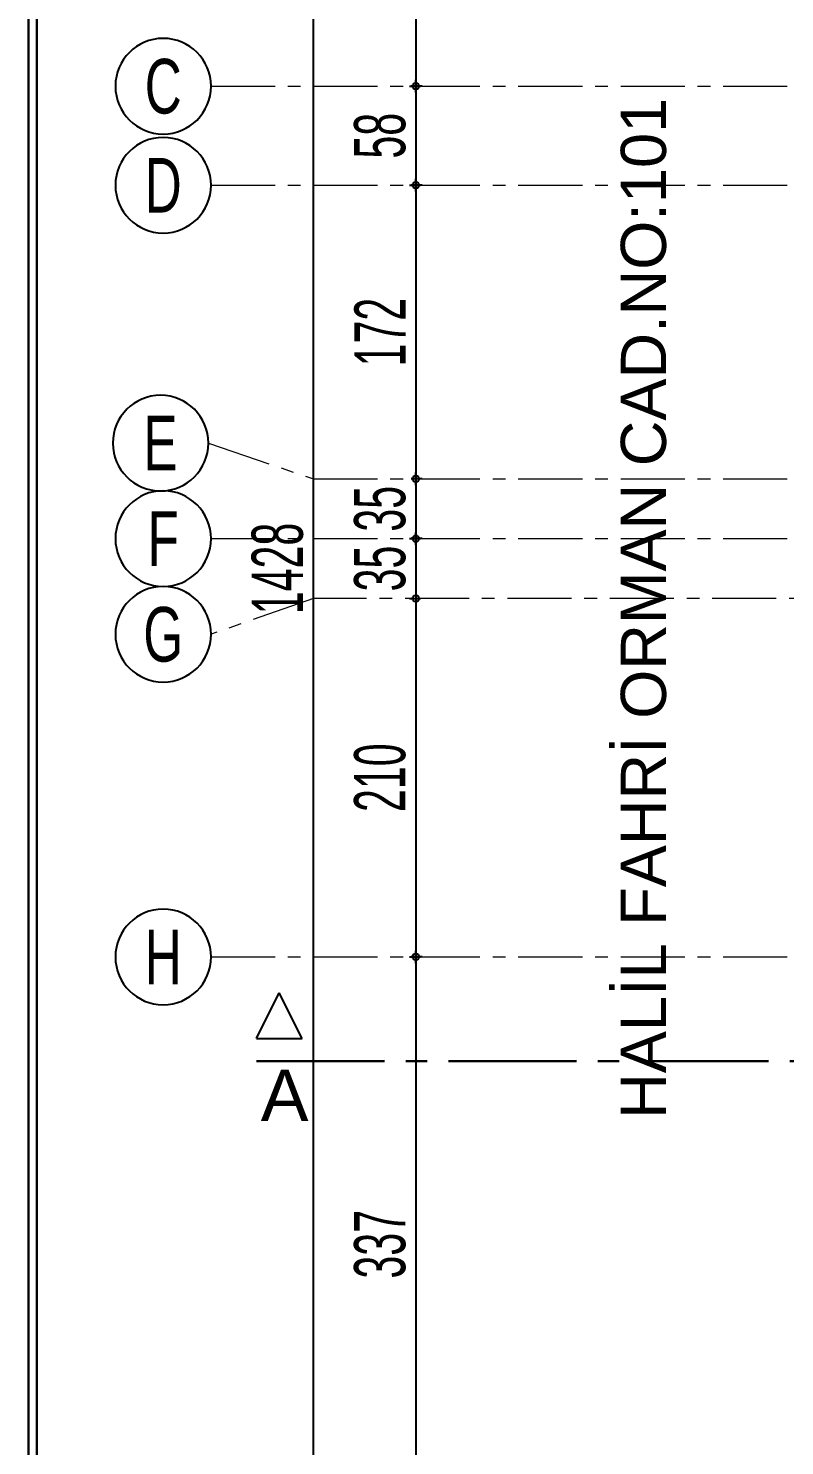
# Model space of a CAD drawing. Extents: x 386248 to 427517, y 4539405 to 4542296.
# Drawn here: x 398396 to 398839, y 4540400 to 4541230 of the extents above; entities that cross this region are included whole.
import ezdxf
from ezdxf.enums import TextEntityAlignment as Align

# ---------------------------------------------------------------- set-up
doc = ezdxf.new("R2010")
doc.units = 0
for name, pattern in [('CENTER', [2, 1.25, -0.25, 0.25, -0.25]), ('CENTER2', [1.125, 0.75, -0.125, 0.125, -0.125]), ('CENTERX2', [4, 2.5, -0.5, 0.5, -0.5])]:
    doc.linetypes.add(name, pattern=pattern)
for name, color, linetype, lineweight in [('AKS', 251, 'CENTERX2', 20), ('AKS YAZISI', 4, 'Continuous', 25), ('ASIK', 3, 'Continuous', 20), ('DIŞ 2', 167, 'Continuous', 25), ('GOR1', 51, 'Continuous', 25), ('OLCU10', 2, 'Continuous', 25), ('YAZILAR', 1, 'Continuous', 30)]:
    doc.layers.add(name, color=color, linetype=linetype, lineweight=lineweight)
doc.layers.add('Standart', color=7, linetype='Continuous')
doc.styles.add('arial_1_18', font='arial.ttf', dxfattribs={"height": 0.2})
doc.styles.add('RomanSTA', font='')
doc.styles.add('T', font='ISOt.shx', dxfattribs={"width": 0.6})
doc.styles.add('UNIV', font='', dxfattribs={"width": 0.7})
doc.styles.get('RomanSTA').set_extended_font_data('Arial')
doc.styles.get('UNIV').set_extended_font_data('Comic Sans MS')
doc.dimstyles.new('DOT2', dxfattribs={"dimtxt": 20, "dimasz": 0.7, "dimexe": 5, "dimexo": 5, "dimgap": 6, "dimtad": 1, "dimdec": 0, "dimdsep": 46, "dimtxsty": 'T', "dimblk1": 'SEL2', "dimblk2": 'SEL2', "dimsah": 1, "dimcen": 0, "dimse1": 1, "dimse2": 1, "dimclrd": 256, "dimclre": 256, "dimclrt": 256, "dimadec": 0, "dimazin": 0, "dimtfac": 1, "dimtdec": 0, "dimtix": 1, "dimtmove": 2, "dimatfit": 3, "dimldrblk": 'SEL2', "dimfxl": 1, "dimtolj": 1, "dimtzin": 0, "dimarcsym": 0})

# ---------------------------------------------------------------- blocks, each defined once
blk = doc.blocks.new('AKS-NO')
blk.add_circle((0, 0), 35)
at = {"color": 7, "style": 'UNIV', "width": 0.7}
blk.add_attdef('AKS-NO', text='', height=40, dxfattribs=at).set_placement((0, 0), align=Align.MIDDLE)
blk = doc.blocks.new('SEL2')
at = {"layer": 'OLCU10'}
for p, q in [((5.25, 0), (-5.25, 0)), ((0, 5.25), (0, -3.95))]:
    blk.add_line(p, q, dxfattribs=at)
blk.add_circle((0, 0), 2.75, dxfattribs=at)
blk = doc.blocks.new('*D2706')
at = {"layer": 'Defpoints', "color": 0}
for p in [(398562.86, 4541627.38), (398588.11, 4541627.38), (398588.11, 4540199.21)]:
    blk.add_point(p, dxfattribs=at)
at = {"layer": 'DIŞ 2', "lineweight": -2}
blk.add_line((398562.86, 4540199.91), (398562.86, 4541626.68), dxfattribs=at)
at = {"layer": 'DIŞ 2', "linetype": 'ByBlock', "lineweight": -2, "xscale": 0.7, "yscale": 0.7, "zscale": 0.7}
for p, rotation in [((398562.86, 4541627.38), 90), ((398562.86, 4540199.21), 270)]:
    blk.add_blockref('SEL2', p, dxfattribs=dict(at, rotation=rotation))
at = {"layer": 'DIŞ 2', "insert": (398541.86, 4540913.29), "char_height": 30, "attachment_point": 5, "rotation": 90, "style": 'T'}
blk.add_mtext('\\A1;1428', dxfattribs=at)
blk = doc.blocks.new('*D2708')
at = {"layer": 'ASIK', "lineweight": -2}
blk.add_line((398622.86, 4541335.06), (398622.86, 4541196.46), dxfattribs=at)
at = {"layer": 'Defpoints', "color": 0}
for p in [(398641.6, 4541335.76), (398622.86, 4541195.76), (398654.25, 4541195.76)]:
    blk.add_point(p, dxfattribs=at)
at = {"layer": 'ASIK', "linetype": 'ByBlock', "lineweight": -2, "xscale": 0.7, "yscale": 0.7, "zscale": 0.7}
for p, rotation in [((398622.86, 4541335.76), 90), ((398622.86, 4541195.76), 270)]:
    blk.add_blockref('SEL2', p, dxfattribs=dict(at, rotation=rotation))
at = {"layer": 'ASIK', "insert": (398601.86, 4541265.76), "char_height": 30, "attachment_point": 5, "rotation": 90, "style": 'T'}
blk.add_mtext('\\A1;140', dxfattribs=at)
blk = doc.blocks.new('*D2709')
at = {"layer": 'ASIK', "lineweight": -2}
blk.add_line((398622.86, 4541195.06), (398622.86, 4541138.46), dxfattribs=at)
at = {"layer": 'Defpoints', "color": 0}
for p in [(398654.25, 4541195.76), (398622.86, 4541137.76), (398654.25, 4541137.76)]:
    blk.add_point(p, dxfattribs=at)
at = {"layer": 'ASIK', "linetype": 'ByBlock', "lineweight": -2, "xscale": 0.7, "yscale": 0.7, "zscale": 0.7}
for p, rotation in [((398622.86, 4541195.76), 90), ((398622.86, 4541137.76), 270)]:
    blk.add_blockref('SEL2', p, dxfattribs=dict(at, rotation=rotation))
at = {"layer": 'ASIK', "insert": (398601.86, 4541166.76), "char_height": 30, "attachment_point": 5, "rotation": 90, "style": 'T'}
blk.add_mtext('\\A1;58', dxfattribs=at)
blk = doc.blocks.new('*D2710')
at = {"layer": 'ASIK', "lineweight": -2}
blk.add_line((398622.86, 4541137.06), (398622.86, 4540966.46), dxfattribs=at)
at = {"layer": 'Defpoints', "color": 0}
for p in [(398654.25, 4541137.76), (398622.86, 4540965.76), (398643.31, 4540965.76)]:
    blk.add_point(p, dxfattribs=at)
at = {"layer": 'ASIK', "linetype": 'ByBlock', "lineweight": -2, "xscale": 0.7, "yscale": 0.7, "zscale": 0.7}
for p, rotation in [((398622.86, 4541137.76), 90), ((398622.86, 4540965.76), 270)]:
    blk.add_blockref('SEL2', p, dxfattribs=dict(at, rotation=rotation))
at = {"layer": 'ASIK', "insert": (398601.86, 4541051.76), "char_height": 30, "attachment_point": 5, "rotation": 90, "style": 'T'}
blk.add_mtext('\\A1;172', dxfattribs=at)
blk = doc.blocks.new('*D2711')
at = {"layer": 'ASIK', "lineweight": -2}
for p, q in [((398622.86, 4540966.46), (398622.86, 4540967.16)), ((398622.86, 4540965.76), (398622.86, 4540930.76)), ((398622.86, 4540930.06), (398622.86, 4540929.36))]:
    blk.add_line(p, q, dxfattribs=at)
at = {"layer": 'Defpoints', "color": 0}
for p in [(398643.31, 4540965.76), (398622.86, 4540930.76), (398643.31, 4540930.76)]:
    blk.add_point(p, dxfattribs=at)
at = {"layer": 'ASIK', "linetype": 'ByBlock', "lineweight": -2, "xscale": 0.7, "yscale": 0.7, "zscale": 0.7}
for p, rotation in [((398622.86, 4540965.76), 270), ((398622.86, 4540930.76), 90)]:
    blk.add_blockref('SEL2', p, dxfattribs=dict(at, rotation=rotation))
at = {"layer": 'ASIK', "insert": (398601.86, 4540948.26), "char_height": 30, "attachment_point": 5, "rotation": 90, "style": 'T'}
blk.add_mtext('\\A1;35', dxfattribs=at)
blk = doc.blocks.new('*D2712')
at = {"layer": 'ASIK', "lineweight": -2}
for p, q in [((398622.86, 4540931.46), (398622.86, 4540932.16)), ((398622.86, 4540930.76), (398622.86, 4540895.76)), ((398622.86, 4540895.06), (398622.86, 4540894.36))]:
    blk.add_line(p, q, dxfattribs=at)
at = {"layer": 'Defpoints', "color": 0}
for p in [(398643.31, 4540930.76), (398622.86, 4540895.76), (398650.21, 4540895.76)]:
    blk.add_point(p, dxfattribs=at)
at = {"layer": 'ASIK', "linetype": 'ByBlock', "lineweight": -2, "xscale": 0.7, "yscale": 0.7, "zscale": 0.7}
for p, rotation in [((398622.86, 4540930.76), 270), ((398622.86, 4540895.76), 90)]:
    blk.add_blockref('SEL2', p, dxfattribs=dict(at, rotation=rotation))
at = {"layer": 'ASIK', "insert": (398601.86, 4540913.26), "char_height": 30, "attachment_point": 5, "rotation": 90, "style": 'T'}
blk.add_mtext('\\A1;35', dxfattribs=at)
blk = doc.blocks.new('*D2713')
at = {"layer": 'ASIK', "lineweight": -2}
blk.add_line((398622.86, 4540895.06), (398622.86, 4540686.46), dxfattribs=at)
at = {"layer": 'Defpoints', "color": 0}
for p in [(398650.21, 4540895.76), (398622.86, 4540685.76), (398650.21, 4540685.76)]:
    blk.add_point(p, dxfattribs=at)
at = {"layer": 'ASIK', "linetype": 'ByBlock', "lineweight": -2, "xscale": 0.7, "yscale": 0.7, "zscale": 0.7}
for p, rotation in [((398622.86, 4540895.76), 90), ((398622.86, 4540685.76), 270)]:
    blk.add_blockref('SEL2', p, dxfattribs=dict(at, rotation=rotation))
at = {"layer": 'ASIK', "insert": (398601.86, 4540790.76), "char_height": 30, "attachment_point": 5, "rotation": 90, "style": 'T'}
blk.add_mtext('\\A1;210', dxfattribs=at)
blk = doc.blocks.new('*D2714')
at = {"layer": 'ASIK', "lineweight": -2}
blk.add_line((398622.86, 4540685.06), (398622.86, 4540349.91), dxfattribs=at)
at = {"layer": 'Defpoints', "color": 0}
for p in [(398650.21, 4540685.76), (398622.86, 4540349.21), (398650.77, 4540349.21)]:
    blk.add_point(p, dxfattribs=at)
at = {"layer": 'ASIK', "linetype": 'ByBlock', "lineweight": -2, "xscale": 0.7, "yscale": 0.7, "zscale": 0.7}
for p, rotation in [((398622.86, 4540685.76), 90), ((398622.86, 4540349.21), 270)]:
    blk.add_blockref('SEL2', p, dxfattribs=dict(at, rotation=rotation))
at = {"layer": 'ASIK', "insert": (398601.86, 4540517.49), "char_height": 30, "attachment_point": 5, "rotation": 90, "style": 'T'}
blk.add_mtext('\\A1;337', dxfattribs=at)
blk = doc.blocks.new('G$C5DD4B624')
at = {"layer": 'Standart', "color": 2, "linetype": 'Continuous', "lineweight": -3, "ltscale": 100}
for points in [[(-239.11, 871.73), (-225.77, 898.4)], [(-212.44, 871.73), (-225.77, 898.4)], [(-239.11, 871.73), (-212.44, 871.73)]]:
    blk.add_lwpolyline(points, dxfattribs=at)
at = {"layer": 'Standart', "color": 2, "linetype": 'CENTER2', "lineweight": 30, "ltscale": 100}
blk.add_lwpolyline([(-239.11, 858.4), (2019.62, 858.4)], dxfattribs=at)
at = {"layer": 'Standart', "color": 51, "linetype": 'Continuous', "lineweight": -3, "ltscale": 100, "style": 'arial_1_18'}
blk.add_text('A', height=30, dxfattribs=at).set_placement((-236.6, 823.4))

msp = doc.modelspace()

# ---------------------------------------------------------------- linework, layer by layer
at = {"layer": 'AKS', "linetype": 'CENTER', "ltscale": 30}
for p, q in [((398502.858, 4541195.762), (400813.987, 4541195.762)), ((398502.858, 4541137.762), (400813.987, 4541137.762)), ((398502.858, 4540930.762), (400813.987, 4540930.762)), ((398502.858, 4540685.762), (400813.987, 4540685.762))]:
    msp.add_line(p, q, dxfattribs=at)
for points in [[(398501.311, 4540986.72), (398562.858, 4540965.762), (400753.987, 4540965.762), (400812.44, 4540986.72)], [(400813.987, 4540874.762), (400753.987, 4540895.762), (398562.858, 4540895.762), (398502.858, 4540874.762)]]:
    msp.add_lwpolyline(points, dxfattribs=at)
at = {"layer": 'YAZILAR', "color": 133, "ltscale": 5}
for points in [[(398395.858, 4542285.7), (400915.067, 4542285.7), (400915.067, 4539415.231), (398395.858, 4539415.231)], [(398400.858, 4542280.7), (400910.067, 4542280.7), (400910.067, 4539420.231), (398400.858, 4539420.231)]]:
    msp.add_lwpolyline(points, close=True, dxfattribs=at)

# ---------------------------------------------------------------- block references
at = {"layer": 'AKS YAZISI'}
ref = msp.add_blockref('AKS-NO', (398474.858, 4541195.762), dxfattribs=dict(at, xscale=-0.8000000000029103, yscale=0.8000000000029103, zscale=0.8, rotation=180.0000000005319))
ref.add_attrib('AKS-NO', 'C', dxfattribs={"layer": '0', "color": 7, "height": 32, "style": 'UNIV', "width": 0.7}).set_placement((398474.858, 4541195.762), align=Align.MIDDLE)
ref = msp.add_blockref('AKS-NO', (398474.858, 4541137.762), dxfattribs=dict(at, xscale=-0.8000000000029103, yscale=0.8000000000029103, zscale=0.8, rotation=180.0000000005319))
ref.add_attrib('AKS-NO', 'D', dxfattribs={"layer": '0', "color": 7, "height": 32, "style": 'UNIV', "width": 0.7}).set_placement((398474.858, 4541137.762), align=Align.MIDDLE)
ref = msp.add_blockref('AKS-NO', (398473.311, 4540986.72), dxfattribs=dict(at, xscale=-0.8000000000029103, yscale=0.8000000000029103, zscale=0.8, rotation=180.0000000005319))
ref.add_attrib('AKS-NO', 'E', dxfattribs={"layer": '0', "color": 7, "height": 32, "style": 'UNIV', "width": 0.7}).set_placement((398473.311, 4540986.72), align=Align.MIDDLE)
ref = msp.add_blockref('AKS-NO', (398474.858, 4540930.762), dxfattribs=dict(at, xscale=-0.8000000000029103, yscale=0.8000000000029103, zscale=0.8, rotation=180.0000000005319))
ref.add_attrib('AKS-NO', 'F', dxfattribs={"layer": '0', "color": 7, "height": 32, "style": 'UNIV', "width": 0.7}).set_placement((398474.858, 4540930.762), align=Align.MIDDLE)
ref = msp.add_blockref('AKS-NO', (398474.858, 4540874.762), dxfattribs=dict(at, xscale=-0.8000000000029103, yscale=0.8000000000029103, zscale=0.8, rotation=180.0000000005319))
ref.add_attrib('AKS-NO', 'G', dxfattribs={"layer": '0', "color": 7, "height": 32, "style": 'UNIV', "width": 0.7}).set_placement((398474.858, 4540874.762), align=Align.MIDDLE)
ref = msp.add_blockref('AKS-NO', (398474.858, 4540685.762), dxfattribs=dict(at, xscale=-0.8000000000029103, yscale=0.8000000000029103, zscale=0.8, rotation=180.0000000005319))
ref.add_attrib('AKS-NO', 'H', dxfattribs={"layer": '0', "color": 7, "height": 32, "style": 'UNIV', "width": 0.7}).set_placement((398474.858, 4540685.762), align=Align.MIDDLE)
at = {"layer": 'GOR1'}
msp.add_blockref('G$C5DD4B624', (398768.603, 4539766.311), dxfattribs=at)

# ---------------------------------------------------------------- texts
at = {"layer": 'YAZILAR', "color": 0, "style": 'RomanSTA'}
msp.add_text('HALİL FAHRİ ORMAN CAD.NO:101', height=26.47628, rotation=90, dxfattribs=at).set_placement((398769.369, 4540590.962))

# ---------------------------------------------------------------- dimensions: what is measured, and where the dimension line sits
at = {"layer": 'ASIK'}
for base, p1, p2, picture, middle in [((398622.858, 4541195.762), (398641.602, 4541335.762), (398654.249, 4541195.762), '*D2708', (398601.858, 4541265.762)), ((398622.858, 4541137.762), (398654.249, 4541195.762), (398654.249, 4541137.762), '*D2709', (398601.858, 4541166.762)), ((398622.858, 4540965.762), (398654.249, 4541137.762), (398643.31, 4540965.762), '*D2710', (398601.858, 4541051.762)), ((398622.858, 4540930.762), (398643.31, 4540965.762), (398643.31, 4540930.762), '*D2711', (398601.858, 4540948.262)), ((398622.858, 4540895.762), (398643.31, 4540930.762), (398650.207, 4540895.762), '*D2712', (398601.858, 4540913.262)), ((398622.858, 4540685.762), (398650.207, 4540895.762), (398650.207, 4540685.762), '*D2713', (398601.858, 4540790.762)), ((398622.858, 4540349.21), (398650.207, 4540685.762), (398650.769, 4540349.21), '*D2714', (398601.858, 4540517.486))]:
    dim = msp.add_linear_dim(base=base, p1=p1, p2=p2, angle=90, dimstyle='DOT2', override={"dimtxt": 30, "dimtxsty": 'T', "dimldrblk": 'SEL2'}, dxfattribs=at)
    dim.commit()
    dim.dimension.update_dxf_attribs({"geometry": picture, "text_midpoint": middle})
at = {"layer": 'DIŞ 2'}
dim = msp.add_linear_dim(base=(398562.858, 4541627.375), p1=(398588.113, 4540199.21), p2=(398588.113, 4541627.375), angle=90, dimstyle='DOT2', override={"dimtxt": 30, "dimtxsty": 'T', "dimldrblk": 'SEL2'}, dxfattribs=at)
dim.commit()
dim.dimension.update_dxf_attribs({"geometry": '*D2706', "text_midpoint": (398541.858, 4540913.293)})

doc.saveas('drawing.dxf')
